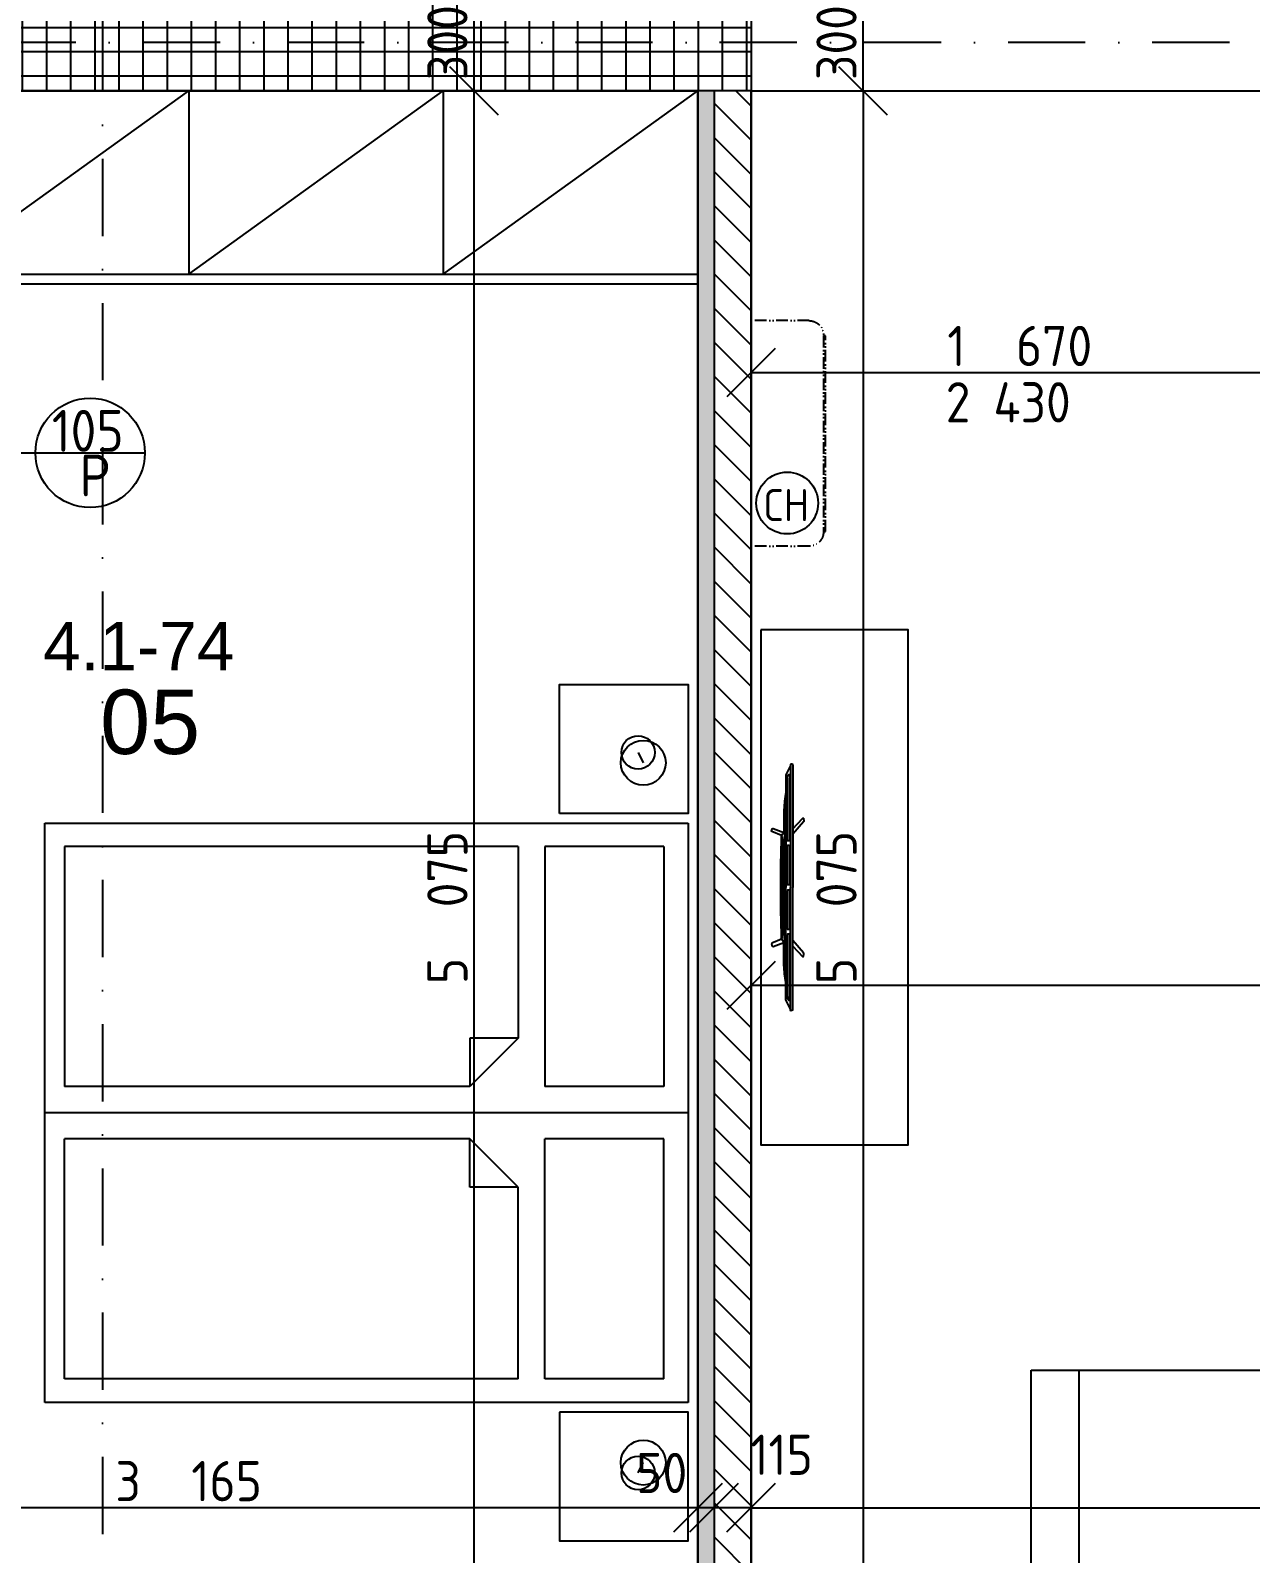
# Model space of a CAD drawing. Extents: x 4511820 to 5180432, y -1526536 to -944957.
# Drawn here: x 5031882 to 5035673, y -1080273 to -1075541 of the extents above; entities that cross this region are included whole.
import ezdxf

# ---------------------------------------------------------------- set-up
doc = ezdxf.new("R2010")
doc.units = 0
doc.header["$MEASUREMENT"] = 0
doc.linetypes.add('ACAD_ISO12W100', pattern=[22, 12, -3, 0.5, -3, 0.5, -3])
doc.linetypes.add('BODKOCIARKOVANA_3', pattern=[5.6, 3, -1.3, 0, -1.3])
doc.layers.get('0').update_dxf_attribs({"linetype": 'CONTINUOUS'})
doc.layers.get('Defpoints').update_dxf_attribs({"color": 61, "linetype": 'CONTINUOUS'})
for name, color, linetype in [('DVERE', 45, 'CONTINUOUS'), ('KÓTY', 4, 'CONTINUOUS'), ('MÚRY', 1, 'CONTINUOUS'), ('osi', 253, 'CONTINUOUS'), ('Plochy', 41, 'CONTINUOUS'), ('POPIS', 7, 'CONTINUOUS'), ('TENKÁ', 7, 'CONTINUOUS'), ('ZARIADENIE', 47, 'CONTINUOUS'), ('ZZ-chladenie', 133, 'CONTINUOUS'), ('ŠRAFY', 82, 'CONTINUOUS')]:
    doc.layers.add(name, color=color, linetype=linetype)
doc.styles.add('ARIAL', font='arial.ttf')
doc.styles.add('STYLE1', font='isocp.shx')
doc.dimstyles.new('STANDARD-50', dxfattribs={"dimtxt": 125, "dimasz": 150, "dimexe": 10, "dimexo": 200, "dimgap": 20, "dimtad": 1, "dimdsep": 46, "dimlunit": 6, "dimtxsty": 'STYLE1', "dimblk1": 'OBLIQUE', "dimblk2": 'OBLIQUE', "dimsah": 1, "dimcen": 2.5, "dimse1": 1, "dimse2": 1, "dimadec": 0, "dimazin": 0, "dimtfac": 1, "dimtmove": 1, "dimatfit": 3, "dimldrblk": 'OBLIQUE', "dimfxl": 1, "dimtolj": 1, "dimtzin": 0, "dimarcsym": 0})

# ---------------------------------------------------------------- blocks, each defined once
blk = doc.blocks.new('_OBLIQUE')
at = {"color": 0, "linetype": 'ByBlock'}
blk.add_line((-0.5, -0.5), (0.5, 0.5), dxfattribs=at)
blk = doc.blocks.new('*D13200')
at = {"layer": 'Defpoints', "color": 0}
for p in [(4981761, -1079768.2), (5040921, -1079768.2), (5040921, -1085787.9)]:
    blk.add_point(p, dxfattribs=at)
at = {"layer": 'KÓTY', "color": 0, "lineweight": -2}
blk.add_line((4981761, -1085787.9), (5040921, -1085787.9), dxfattribs=at)
at = {"layer": 'KÓTY', "color": 0, "linetype": 'ByBlock', "lineweight": -2, "xscale": 150, "yscale": 150, "zscale": 150, "rotation": 180}
blk.add_blockref('_OBLIQUE', (4981761, -1085787.9), dxfattribs=at)
at = {"layer": 'KÓTY', "color": 0, "linetype": 'ByBlock', "lineweight": -2, "xscale": 150, "yscale": 150, "zscale": 150}
blk.add_blockref('_OBLIQUE', (5040921, -1085787.9), dxfattribs=at)
at = {"layer": 'KÓTY', "color": 0, "insert": (5011341, -1085705.3), "char_height": 125, "attachment_point": 5, "style": 'STYLE1'}
blk.add_mtext('\\A1;59ﾠ160', dxfattribs=at)
blk = doc.blocks.new('Tv06_top_cad-block.com')
at = {"color": 0}
for points in [[(-161.1, -3.4), (-173.3, 26.2, 0.359324), (-175.3, 27.3, 0.097501), (-182.8, 24.2, 0.350578), (-183.5, 22.1), (-171.1, -10.4)], [(161.1, -3.4), (173.3, 26.2, -0.359324), (175.3, 27.3, -0.097501), (182.8, 24.2, -0.350578), (183.5, 22.1), (171.1, -10.4)], [(-381.9, -38.8, -0.13121), (-383.2, -32.7, -0.169032), (-383, -32.3), (-381.8, -31.1, -0.205713), (-381.3, -30.9), (-378.5, -30.9, 0.118206), (-376.2, -30.4), (-351.4, -18.4, -0.105648), (-345.8, -17), (0, -17)], [(-339.3, -21.2), (-339.3, -21.2, 0.099639), (-344.3, -22.2), (-349.2, -24.6, 0.215889), (-350.7, -26.3, 0.476075), (-349.4, -28, 0.244765)], [(-295.5, -17), (-282, -15, -0.02037), (-255.8, -12, -0.012056), (-227.2, -10.7), (-169.3, -10.7)], [(-182.5, -38.8), (-214.4, -69.1, 0.250582), (-215, -71, 0.266718), (-214.3, -71.9, 0.084688)], [(-214.3, -71.9), (-207.3, -73.1, 0.211205), (-203.3, -72.1), (-165.2, -38.8)], [(-181.8, -17), (-178.5, -14, -0.213415), (-177.3, -13.6), (0, -13.6)], [(-172.1, -13.6, -0.072098), (-159.2, -3, -0.121861), (-158.4, -2.8)], [(-170.1, -10.6, -0.053076), (-160.2, -2.9), (-158.4, -2.8)], [(-147.6, -13.6), (-147.6, -7.5, -0.414214), (-147.4, -7.3), (-146.5, -7.3, -0.414214), (-146.3, -7.5), (-146.3, -13.6)], [(-146.8, -28, 0.414214), (-145, -26.2), (-145, -23, 0.414214), (-146.8, -21.2)], [(-143.9, -13.6), (-143.9, -7.5, -0.414214), (-143.7, -7.3), (-142.7, -7.3, -0.414214), (-142.6, -7.5), (-142.6, -13.6)], [(-140.2, -13.6), (-140.2, -7.5, -0.414214), (-140, -7.3), (-139, -7.3, -0.414214), (-138.8, -7.5), (-138.8, -13.6)], [(-136.4, -13.6), (-136.4, -7.5, -0.414214), (-136.3, -7.3), (-135.3, -7.3, -0.414214), (-135.1, -7.5), (-135.1, -13.6)], [(-132.7, -13.6), (-132.7, -7.5, -0.414214), (-132.5, -7.3), (-131.6, -7.3, -0.414214), (-131.4, -7.5), (-131.4, -13.6)], [(-128.8, -28, -0.414214), (-130.6, -26.2), (-130.6, -23, -0.414214), (-128.8, -21.2)], [(-129, -13.6), (-129, -7.5, -0.414214), (-128.8, -7.3), (-127.9, -7.3, -0.414214), (-127.7, -7.5), (-127.7, -13.6)], [(-125.3, -13.6), (-125.3, -7.5, -0.414214), (-125.1, -7.3), (-124.1, -7.3, -0.414214), (-124, -7.5), (-124, -13.6)], [(-121.6, -13.6), (-121.6, -7.5, -0.414214), (-121.4, -7.3), (-120.4, -7.3, -0.414214), (-120.2, -7.5), (-120.2, -13.6)], [(-117.8, -13.6), (-117.8, -7.5, -0.414214), (-117.7, -7.3), (-116.7, -7.3, -0.414214), (-116.5, -7.5), (-116.5, -13.6)], [(-114.1, -13.6), (-114.1, -7.5, -0.414214), (-113.9, -7.3), (-113, -7.3, -0.414214), (-112.8, -7.5), (-112.8, -13.6)], [(-110.4, -13.6), (-110.4, -7.5, -0.414214), (-110.2, -7.3), (-109.3, -7.3, -0.414214), (-109.1, -7.5), (-109.1, -13.6)], [(-106.7, -13.6), (-106.7, -7.5, -0.414214), (-106.5, -7.3), (-105.5, -7.3, -0.414214), (-105.4, -7.5), (-105.4, -13.6)], [(-103, -13.6), (-103, -7.5, -0.414214), (-102.8, -7.3), (-101.8, -7.3, -0.414214), (-101.6, -7.5), (-101.6, -13.6)], [(-99.2, -13.6), (-99.2, -7.5, -0.414214), (-99.1, -7.3), (-98.1, -7.3, -0.414214), (-97.9, -7.5), (-97.9, -13.6)], [(-95.5, -13.6), (-95.5, -7.5, -0.414214), (-95.3, -7.3), (-94.4, -7.3, -0.414214), (-94.2, -7.5), (-94.2, -13.6)], [(-91.8, -13.6), (-91.8, -7.5, -0.414214), (-91.6, -7.3), (-90.7, -7.3, -0.414214), (-90.5, -7.5), (-90.5, -13.6)], [(-88.1, -13.6), (-88.1, -7.5, -0.414214), (-87.9, -7.3), (-86.9, -7.3, -0.414214), (-86.8, -7.5), (-86.8, -13.6)], [(-84.4, -13.6), (-84.4, -7.5, -0.414214), (-84.2, -7.3), (-83.2, -7.3, -0.414214), (-83, -7.5), (-83, -13.6)], [(-80.6, -13.6), (-80.6, -7.5, -0.414214), (-80.5, -7.3), (-79.5, -7.3, -0.414214), (-79.3, -7.5), (-79.3, -13.6)], [(-76.9, -13.6), (-76.9, -7.5, -0.414214), (-76.7, -7.3), (-75.8, -7.3, -0.414214), (-75.6, -7.5), (-75.6, -13.6)], [(-73.2, -13.6), (-73.2, -7.5, -0.414214), (-73, -7.3), (-72.1, -7.3, -0.414214), (-71.9, -7.5), (-71.9, -13.6)], [(-69.5, -13.6), (-69.5, -7.5, -0.414214), (-69.3, -7.3), (-68.3, -7.3, -0.414214), (-68.2, -7.5), (-68.2, -13.6)], [(-65.8, -13.6), (-65.8, -7.5, -0.414214), (-65.6, -7.3), (-64.6, -7.3, -0.414214), (-64.4, -7.5), (-64.4, -13.6)], [(-62, -13.6), (-62, -7.5, -0.414214), (-61.9, -7.3), (-60.9, -7.3, -0.414214), (-60.7, -7.5), (-60.7, -13.6)], [(-58.3, -13.6), (-58.3, -7.5, -0.414214), (-58.1, -7.3), (-57.2, -7.3, -0.414214), (-57, -7.5), (-57, -13.6)], [(-54.6, -13.6), (-54.6, -7.5, -0.414214), (-54.4, -7.3), (-53.5, -7.3, -0.414214), (-53.3, -7.5), (-53.3, -13.6)], [(-50.9, -13.6), (-50.9, -7.5, -0.414214), (-50.7, -7.3), (-49.7, -7.3, -0.414214), (-49.6, -7.5), (-49.6, -13.6)], [(-47.2, -13.6), (-47.2, -7.5, -0.414214), (-47, -7.3), (-46, -7.3, -0.414214), (-45.8, -7.5), (-45.8, -13.6)], [(-43.4, -13.6), (-43.4, -7.5, -0.414214), (-43.3, -7.3), (-42.3, -7.3, -0.414214), (-42.1, -7.5), (-42.1, -13.6)], [(-39.7, -13.6), (-39.7, -7.5, -0.414214), (-39.5, -7.3), (-38.6, -7.3, -0.414214), (-38.4, -7.5), (-38.4, -13.6)], [(-36, -13.6), (-36, -7.5, -0.414214), (-35.8, -7.3), (-34.9, -7.3, -0.414214), (-34.7, -7.5), (-34.7, -13.6)], [(-32.3, -13.6), (-32.3, -7.5, -0.414214), (-32.1, -7.3), (-31.1, -7.3, -0.414214), (-31, -7.5), (-31, -13.6)], [(-28.6, -13.6), (-28.6, -7.5, -0.414214), (-28.4, -7.3), (-27.4, -7.3, -0.414214), (-27.2, -7.5), (-27.2, -13.6)], [(-24.8, -13.6), (-24.8, -7.5, -0.414214), (-24.7, -7.3), (-23.7, -7.3, -0.414214), (-23.5, -7.5), (-23.5, -13.6)], [(-21.1, -13.6), (-21.1, -7.5, -0.414214), (-20.9, -7.3), (-20, -7.3, -0.414214), (-19.8, -7.5), (-19.8, -13.6)], [(-17.4, -13.6), (-17.4, -7.5, -0.414214), (-17.2, -7.3), (-16.3, -7.3, -0.414214), (-16.1, -7.5), (-16.1, -13.6)], [(-13.7, -13.6), (-13.7, -7.5, -0.414214), (-13.5, -7.3), (-12.5, -7.3, -0.414214), (-12.4, -7.5), (-12.4, -13.6)], [(-10, -13.6), (-10, -7.5, -0.414214), (-9.8, -7.3), (-8.8, -7.3, -0.414214), (-8.6, -7.5), (-8.6, -13.6)], [(-10, -28, 0.414214), (-8.2, -26.2), (-8.2, -23, 0.414214), (-10, -21.2)], [(-6.2, -13.6), (-6.2, -7.5, -0.414214), (-6.1, -7.3), (-5.1, -7.3, -0.414214), (-4.9, -7.5), (-4.9, -13.6)], [(-2.5, -13.6), (-2.5, -7.5, -0.414214), (-2.3, -7.3), (-1.4, -7.3, -0.414214), (-1.2, -7.5), (-1.2, -13.6)], [(181.8, -17), (178.5, -14, 0.213415), (177.3, -13.6), (0, -13.6)], [(381.9, -38.8, 0.13121), (383.2, -32.7, 0.169032), (383, -32.3), (381.8, -31.1, 0.205713), (381.3, -30.9), (378.5, -30.9, -0.118206), (376.2, -30.4), (351.4, -18.4, 0.105648), (345.8, -17), (0, -17)], [(2.5, -13.6), (2.5, -7.5, 0.414214), (2.3, -7.3), (1.4, -7.3, 0.414214), (1.2, -7.5), (1.2, -13.6)], [(6.2, -13.6), (6.2, -7.5, 0.414214), (6.1, -7.3), (5.1, -7.3, 0.414214), (4.9, -7.5), (4.9, -13.6)], [(10, -28, -0.414214), (8.2, -26.2), (8.2, -23, -0.414214), (10, -21.2)], [(10, -13.6), (10, -7.5, 0.414214), (9.8, -7.3), (8.8, -7.3, 0.414214), (8.6, -7.5), (8.6, -13.6)], [(13.7, -13.6), (13.7, -7.5, 0.414214), (13.5, -7.3), (12.5, -7.3, 0.414214), (12.4, -7.5), (12.4, -13.6)], [(17.4, -13.6), (17.4, -7.5, 0.414214), (17.2, -7.3), (16.3, -7.3, 0.414214), (16.1, -7.5), (16.1, -13.6)], [(21.1, -13.6), (21.1, -7.5, 0.414214), (20.9, -7.3), (20, -7.3, 0.414214), (19.8, -7.5), (19.8, -13.6)], [(24.8, -13.6), (24.8, -7.5, 0.414214), (24.7, -7.3), (23.7, -7.3, 0.414214), (23.5, -7.5), (23.5, -13.6)], [(28.6, -13.6), (28.6, -7.5, 0.414214), (28.4, -7.3), (27.4, -7.3, 0.414214), (27.2, -7.5), (27.2, -13.6)], [(32.3, -13.6), (32.3, -7.5, 0.414214), (32.1, -7.3), (31.1, -7.3, 0.414214), (31, -7.5), (31, -13.6)], [(36, -13.6), (36, -7.5, 0.414214), (35.8, -7.3), (34.9, -7.3, 0.414214), (34.7, -7.5), (34.7, -13.6)], [(39.7, -13.6), (39.7, -7.5, 0.414214), (39.5, -7.3), (38.6, -7.3, 0.414214), (38.4, -7.5), (38.4, -13.6)], [(43.4, -13.6), (43.4, -7.5, 0.414214), (43.3, -7.3), (42.3, -7.3, 0.414214), (42.1, -7.5), (42.1, -13.6)], [(47.2, -13.6), (47.2, -7.5, 0.414214), (47, -7.3), (46, -7.3, 0.414214), (45.8, -7.5), (45.8, -13.6)], [(50.9, -13.6), (50.9, -7.5, 0.414214), (50.7, -7.3), (49.7, -7.3, 0.414214), (49.6, -7.5), (49.6, -13.6)], [(54.6, -13.6), (54.6, -7.5, 0.414214), (54.4, -7.3), (53.5, -7.3, 0.414214), (53.3, -7.5), (53.3, -13.6)], [(58.3, -13.6), (58.3, -7.5, 0.414214), (58.1, -7.3), (57.2, -7.3, 0.414214), (57, -7.5), (57, -13.6)], [(62, -13.6), (62, -7.5, 0.414214), (61.9, -7.3), (60.9, -7.3, 0.414214), (60.7, -7.5), (60.7, -13.6)], [(65.8, -13.6), (65.8, -7.5, 0.414214), (65.6, -7.3), (64.6, -7.3, 0.414214), (64.4, -7.5), (64.4, -13.6)], [(69.5, -13.6), (69.5, -7.5, 0.414214), (69.3, -7.3), (68.3, -7.3, 0.414214), (68.2, -7.5), (68.2, -13.6)], [(73.2, -13.6), (73.2, -7.5, 0.414214), (73, -7.3), (72.1, -7.3, 0.414214), (71.9, -7.5), (71.9, -13.6)], [(76.9, -13.6), (76.9, -7.5, 0.414214), (76.7, -7.3), (75.8, -7.3, 0.414214), (75.6, -7.5), (75.6, -13.6)], [(80.6, -13.6), (80.6, -7.5, 0.414214), (80.5, -7.3), (79.5, -7.3, 0.414214), (79.3, -7.5), (79.3, -13.6)], [(84.4, -13.6), (84.4, -7.5, 0.414214), (84.2, -7.3), (83.2, -7.3, 0.414214), (83, -7.5), (83, -13.6)], [(88.1, -13.6), (88.1, -7.5, 0.414214), (87.9, -7.3), (86.9, -7.3, 0.414214), (86.8, -7.5), (86.8, -13.6)], [(91.8, -13.6), (91.8, -7.5, 0.414214), (91.6, -7.3), (90.7, -7.3, 0.414214), (90.5, -7.5), (90.5, -13.6)], [(95.5, -13.6), (95.5, -7.5, 0.414214), (95.3, -7.3), (94.4, -7.3, 0.414214), (94.2, -7.5), (94.2, -13.6)], [(99.2, -13.6), (99.2, -7.5, 0.414214), (99.1, -7.3), (98.1, -7.3, 0.414214), (97.9, -7.5), (97.9, -13.6)], [(103, -13.6), (103, -7.5, 0.414214), (102.8, -7.3), (101.8, -7.3, 0.414214), (101.6, -7.5), (101.6, -13.6)], [(106.7, -13.6), (106.7, -7.5, 0.414214), (106.5, -7.3), (105.5, -7.3, 0.414214), (105.4, -7.5), (105.4, -13.6)], [(110.4, -13.6), (110.4, -7.5, 0.414214), (110.2, -7.3), (109.3, -7.3, 0.414214), (109.1, -7.5), (109.1, -13.6)], [(114.1, -13.6), (114.1, -7.5, 0.414214), (113.9, -7.3), (113, -7.3, 0.414214), (112.8, -7.5), (112.8, -13.6)], [(117.8, -13.6), (117.8, -7.5, 0.414214), (117.7, -7.3), (116.7, -7.3, 0.414214), (116.5, -7.5), (116.5, -13.6)], [(121.6, -13.6), (121.6, -7.5, 0.414214), (121.4, -7.3), (120.4, -7.3, 0.414214), (120.2, -7.5), (120.2, -13.6)], [(125.3, -13.6), (125.3, -7.5, 0.414214), (125.1, -7.3), (124.1, -7.3, 0.414214), (124, -7.5), (124, -13.6)], [(129, -13.6), (129, -7.5, 0.414214), (128.8, -7.3), (127.9, -7.3, 0.414214), (127.7, -7.5), (127.7, -13.6)], [(128.8, -28, 0.414214), (130.6, -26.2), (130.6, -23, 0.414214), (128.8, -21.2)], [(132.7, -13.6), (132.7, -7.5, 0.414214), (132.5, -7.3), (131.6, -7.3, 0.414214), (131.4, -7.5), (131.4, -13.6)], [(136.4, -13.6), (136.4, -7.5, 0.414214), (136.3, -7.3), (135.3, -7.3, 0.414214), (135.1, -7.5), (135.1, -13.6)], [(140.2, -13.6), (140.2, -7.5, 0.414214), (140, -7.3), (139, -7.3, 0.414214), (138.8, -7.5), (138.8, -13.6)], [(143.9, -13.6), (143.9, -7.5, 0.414214), (143.7, -7.3), (142.7, -7.3, 0.414214), (142.6, -7.5), (142.6, -13.6)], [(146.8, -28, -0.414214), (145, -26.2), (145, -23, -0.414214), (146.8, -21.2)], [(147.6, -13.6), (147.6, -7.5, 0.414214), (147.4, -7.3), (146.5, -7.3, 0.414214), (146.3, -7.5), (146.3, -13.6)], [(172.1, -13.6, 0.072098), (159.2, -3, 0.121861), (158.4, -2.8)], [(170.1, -10.6, 0.053076), (160.2, -2.9), (158.4, -2.8)], [(214.3, -71.9), (207.3, -73.1, -0.211205), (203.3, -72.1), (165.2, -38.8)], [(295.5, -17), (282, -15, 0.02037), (255.8, -12, 0.012056), (227.2, -10.7), (169.3, -10.7)], [(182.5, -38.8), (214.4, -69.1, -0.250582), (215, -71, -0.266718), (214.3, -71.9, -0.084688)], [(339.3, -21.2), (339.3, -21.2, -0.099639), (344.3, -22.2), (349.2, -24.6, -0.215889), (350.7, -26.3, -0.476075), (349.4, -28, -0.244765)]]:
    blk.add_lwpolyline(points, format="xyb", dxfattribs=at)
for points in [[(-381.9, -38.8), (0, -38.8)], [(-378.5, -30.9), (0, -30.9)], [(-349.4, -28), (-146.8, -28)], [(-339.3, -21.2), (-146.8, -21.2)], [(-158.6, -6.5), (0, -6.5)], [(-128.8, -21.2), (-10, -21.2)], [(-128.8, -28), (-10, -28)], [(158.6, -6.5), (0, -6.5)], [(378.5, -30.9), (0, -30.9)], [(381.9, -38.8), (0, -38.8)], [(128.8, -21.2), (10, -21.2)], [(128.8, -28), (10, -28)], [(339.3, -21.2), (146.8, -21.2)], [(349.4, -28), (146.8, -28)]]:
    blk.add_lwpolyline(points, dxfattribs=at)
for centre, radius, start, end in [((0, -4564), 4564, 90, 91.9893), ((0, -4564), 4564, 88.0107, 90), ((-170.5, -10.1), 0.6, 200.9784, 314.0295), ((170.5, -10.1), 0.6, 225.9705, 339.0216)]:
    blk.add_arc(centre, radius, start, end, dxfattribs=at)
blk = doc.blocks.new('TV')
at = {"layer": 'ZARIADENIE', "color": 8}
blk.add_blockref('Tv06_top_cad-block.com', (4448198.7, -1316337.8), dxfattribs=at)
blk = doc.blocks.new('sedacka rok 5')
at = {"layer": 'ZARIADENIE', "color": 30, "ltscale": 0.25}
for p, q in [((4452479, -1340180.2), (4452479, -1342480.2)), ((4452479, -1340180.2), (4453379, -1340180.2)), ((4453379, -1343380.2), (4453379, -1340180.2)), ((4452479, -1340330.2), (4453229, -1340330.2)), ((4453229, -1343230.2), (4453229, -1340330.2)), ((4452479, -1341013.5), (4453229, -1341013.5)), ((4452479, -1341746.9), (4453229, -1341746.9)), ((4450879, -1342480.2), (4452479, -1342480.2)), ((4450879, -1343380.2), (4450879, -1342480.2)), ((4451029, -1343230.2), (4451029, -1342480.2)), ((4451754, -1342480.2), (4451754, -1343230.2)), ((4452479, -1342480.2), (4453229, -1342480.2)), ((4452479, -1342480.2), (4452479, -1343230.2)), ((4453229, -1343230.2), (4451029, -1343230.2)), ((4453379, -1343380.2), (4450879, -1343380.2))]:
    blk.add_line(p, q, dxfattribs=at)
blk = doc.blocks.new('DVOJPOSTEL')
at = {"layer": 'ZARIADENIE', "ltscale": 0.25}
for p, q in [((4444359, -1314665.2), (4444359, -1312665.2)), ((4444359, -1312665.2), (4446159, -1312665.2)), ((4445259, -1312665.2), (4445259, -1314665.2)), ((4446159, -1312665.2), (4446159, -1314665.2)), ((4444139.6, -1312821.2), (4444171.8, -1312805.1)), ((4446378.4, -1312821.2), (4446346.2, -1312805.1)), ((4446159, -1314665.2), (4444359, -1314665.2))]:
    blk.add_line(p, q, dxfattribs=at)
at = {"layer": 'ZARIADENIE', "color": 76, "ltscale": 0.25}
for p, q in [((4444432.3, -1312741.6), (4445177.9, -1312741.6)), ((4444432.3, -1312741.6), (4444432.3, -1313110.9)), ((4445177.9, -1312741.6), (4445177.9, -1313110.9)), ((4446085.7, -1312741.6), (4445340.1, -1312741.6)), ((4445340.1, -1312741.6), (4445340.1, -1313110.9)), ((4446085.7, -1312741.6), (4446085.7, -1313110.9)), ((4444432.3, -1313110.9), (4445177.9, -1313110.9)), ((4446085.7, -1313110.9), (4445340.1, -1313110.9)), ((4444432.3, -1313193.6), (4444432.3, -1314603.6)), ((4444432.3, -1313193.6), (4445027.9, -1313193.6)), ((4445027.9, -1313193.6), (4445177.9, -1313343.6)), ((4445027.9, -1313193.6), (4445027.9, -1313343.6)), ((4445490.1, -1313193.6), (4445340.1, -1313343.6)), ((4446085.7, -1313193.6), (4445490.1, -1313193.6)), ((4445490.1, -1313193.6), (4445490.1, -1313343.6)), ((4446085.7, -1313193.6), (4446085.7, -1314603.6)), ((4445027.9, -1313343.6), (4445177.9, -1313343.6)), ((4445177.9, -1313343.6), (4445177.9, -1314603.6)), ((4445340.1, -1313343.6), (4445340.1, -1314603.6)), ((4445490.1, -1313343.6), (4445340.1, -1313343.6)), ((4444432.3, -1314603.6), (4445177.9, -1314603.6)), ((4446085.7, -1314603.6), (4445340.1, -1314603.6))]:
    blk.add_line(p, q, dxfattribs=at)
at = {"layer": 'ZARIADENIE'}
for points in [[(4444329, -1313065.2), (4443929, -1313065.2), (4443929, -1312665.2), (4444329, -1312665.2)], [(4446189, -1313065.2), (4446589, -1313065.2), (4446589, -1312665.2), (4446189, -1312665.2)]]:
    blk.add_lwpolyline(points, close=True, dxfattribs=at)
at = {"layer": 'ZARIADENIE', "ltscale": 0.25}
for centre, radius in [((4444171.8, -1312805.1), 69.7), ((4446346.2, -1312805.1), 69.7), ((4444139.6, -1312821.2), 51.9), ((4446378.4, -1312821.2), 51.9)]:
    blk.add_circle(centre, radius, dxfattribs=at)
blk = doc.blocks.new('*D20416')
at = {"layer": 'Defpoints', "color": 0}
for p in [(5034121, -1078115.7), (5040291, -1078153.2), (5034121, -1078508)]:
    blk.add_point(p, dxfattribs=at)
at = {"layer": 'KÓTY', "color": 0, "lineweight": -2}
blk.add_line((5040291, -1078508), (5034121, -1078508), dxfattribs=at)
at = {"layer": 'KÓTY', "color": 0, "linetype": 'ByBlock', "lineweight": -2, "xscale": 150, "yscale": 150, "zscale": 150, "rotation": 180}
blk.add_blockref('_OBLIQUE', (5034121, -1078508), dxfattribs=at)
at = {"layer": 'KÓTY', "color": 0, "linetype": 'ByBlock', "lineweight": -2, "xscale": 150, "yscale": 150, "zscale": 150}
blk.add_blockref('_OBLIQUE', (5040291, -1078508), dxfattribs=at)
at = {"layer": 'KÓTY', "color": 0, "insert": (5037206, -1078425.4), "char_height": 125, "attachment_point": 5, "style": 'STYLE1'}
blk.add_mtext('\\A1;6ﾠ170', dxfattribs=at)
blk = doc.blocks.new('*D20426')
at = {"layer": 'Defpoints', "color": 0}
for p in [(5034121, -1080130.5), (5040541, -1080130.5), (5040541, -1080130.5)]:
    blk.add_point(p, dxfattribs=at)
at = {"layer": 'KÓTY', "color": 0, "lineweight": -2}
blk.add_line((5034121, -1080130.5), (5040541, -1080130.5), dxfattribs=at)
at = {"layer": 'KÓTY', "color": 0, "linetype": 'ByBlock', "lineweight": -2, "xscale": 150, "yscale": 150, "zscale": 150, "rotation": 180}
blk.add_blockref('_OBLIQUE', (5034121, -1080130.5), dxfattribs=at)
at = {"layer": 'KÓTY', "color": 0, "linetype": 'ByBlock', "lineweight": -2, "xscale": 150, "yscale": 150, "zscale": 150}
blk.add_blockref('_OBLIQUE', (5040541, -1080130.5), dxfattribs=at)
at = {"layer": 'KÓTY', "color": 0, "insert": (5037331, -1080047.9), "char_height": 125, "attachment_point": 5, "style": 'STYLE1'}
blk.add_mtext('\\A1;6ﾠ420', dxfattribs=at)
blk = doc.blocks.new('*D20457')
at = {"layer": 'Defpoints', "color": 0}
for p in [(5034121, -1075728.2), (5035791, -1075728.2), (5035791, -1076603.5)]:
    blk.add_point(p, dxfattribs=at)
at = {"layer": 'KÓTY', "color": 0, "lineweight": -2}
blk.add_line((5034121, -1076603.5), (5035791, -1076603.5), dxfattribs=at)
at = {"layer": 'KÓTY', "color": 0, "linetype": 'ByBlock', "lineweight": -2, "xscale": 150, "yscale": 150, "zscale": 150, "rotation": 180}
blk.add_blockref('_OBLIQUE', (5034121, -1076603.5), dxfattribs=at)
at = {"layer": 'KÓTY', "color": 0, "linetype": 'ByBlock', "lineweight": -2, "xscale": 150, "yscale": 150, "zscale": 150}
blk.add_blockref('_OBLIQUE', (5035791, -1076603.5), dxfattribs=at)
at = {"layer": 'KÓTY', "color": 0, "insert": (5034956, -1076520.9), "char_height": 125, "attachment_point": 5, "style": 'STYLE1'}
blk.add_mtext('\\A1;1ﾠ670', dxfattribs=at)
blk = doc.blocks.new('*D20459')
at = {"layer": 'Defpoints', "color": 0}
for p in [(5034006, -1080130.5), (5034006, -1080130.5), (5034121, -1080130.5)]:
    blk.add_point(p, dxfattribs=at)
at = {"layer": 'KÓTY', "color": 0, "lineweight": -2}
blk.add_line((5034121, -1080130.5), (5034006, -1080130.5), dxfattribs=at)
at = {"layer": 'KÓTY', "color": 0, "linetype": 'ByBlock', "lineweight": -2, "xscale": 150, "yscale": 150, "zscale": 150, "rotation": 180}
blk.add_blockref('_OBLIQUE', (5034006, -1080130.5), dxfattribs=at)
at = {"layer": 'KÓTY', "color": 0, "linetype": 'ByBlock', "lineweight": -2, "xscale": 150, "yscale": 150, "zscale": 150}
blk.add_blockref('_OBLIQUE', (5034121, -1080130.5), dxfattribs=at)
at = {"layer": 'KÓTY', "color": 0, "insert": (5034216, -1079966), "char_height": 125, "attachment_point": 5, "style": 'STYLE1'}
blk.add_mtext('\\A1;115', dxfattribs=at)
blk = doc.blocks.new('*D20460')
at = {"layer": 'Defpoints', "color": 0}
for p in [(5033956, -1080130.5), (5033956, -1080130.5), (5034006, -1080130.5)]:
    blk.add_point(p, dxfattribs=at)
at = {"layer": 'KÓTY', "color": 0, "lineweight": -2}
blk.add_line((5034006, -1080130.5), (5033956, -1080130.5), dxfattribs=at)
at = {"layer": 'KÓTY', "color": 0, "linetype": 'ByBlock', "lineweight": -2, "xscale": 150, "yscale": 150, "zscale": 150, "rotation": 180}
blk.add_blockref('_OBLIQUE', (5033956, -1080130.5), dxfattribs=at)
at = {"layer": 'KÓTY', "color": 0, "linetype": 'ByBlock', "lineweight": -2, "xscale": 150, "yscale": 150, "zscale": 150}
blk.add_blockref('_OBLIQUE', (5034006, -1080130.5), dxfattribs=at)
at = {"layer": 'KÓTY', "color": 0, "insert": (5033843.5, -1080022.5), "char_height": 125, "attachment_point": 5, "style": 'STYLE1'}
blk.add_mtext('\\A1;50', dxfattribs=at)
blk = doc.blocks.new('*D20461')
at = {"layer": 'Defpoints', "color": 0}
for p in [(5030791, -1080130.5), (5030791, -1080130.5), (5033956, -1080130.5)]:
    blk.add_point(p, dxfattribs=at)
at = {"layer": 'KÓTY', "color": 0, "lineweight": -2}
blk.add_line((5033956, -1080130.5), (5030791, -1080130.5), dxfattribs=at)
at = {"layer": 'KÓTY', "color": 0, "linetype": 'ByBlock', "lineweight": -2, "xscale": 150, "yscale": 150, "zscale": 150, "rotation": 180}
blk.add_blockref('_OBLIQUE', (5030791, -1080130.5), dxfattribs=at)
at = {"layer": 'KÓTY', "color": 0, "linetype": 'ByBlock', "lineweight": -2, "xscale": 150, "yscale": 150, "zscale": 150}
blk.add_blockref('_OBLIQUE', (5033956, -1080130.5), dxfattribs=at)
at = {"layer": 'KÓTY', "color": 0, "insert": (5032373.5, -1080047.9), "char_height": 125, "attachment_point": 5, "style": 'STYLE1'}
blk.add_mtext('\\A1;3ﾠ165', dxfattribs=at)
blk = doc.blocks.new('*D20490')
at = {"layer": 'Defpoints', "color": 0}
for p in [(5034208, -1075728.2), (5034208, -1080803.2), (5034469, -1080803.2)]:
    blk.add_point(p, dxfattribs=at)
at = {"layer": 'KÓTY', "color": 0, "lineweight": -2}
blk.add_line((5034469, -1075728.2), (5034469, -1080803.2), dxfattribs=at)
at = {"layer": 'KÓTY', "color": 0, "linetype": 'ByBlock', "lineweight": -2, "xscale": 150, "yscale": 150, "zscale": 150}
for p, rotation in [((5034469, -1075728.2), 90), ((5034469, -1080803.2), 270)]:
    blk.add_blockref('_OBLIQUE', p, dxfattribs=dict(at, rotation=rotation))
at = {"layer": 'KÓTY', "color": 0, "insert": (5034386.5, -1078265.7), "char_height": 125, "attachment_point": 5, "rotation": 90, "style": 'STYLE1'}
blk.add_mtext('\\A1;5ﾠ075', dxfattribs=at)
blk = doc.blocks.new('*D20491')
at = {"layer": 'Defpoints', "color": 0}
for p in [(5034469, -1075428.2), (5034469, -1075428.2), (5034469, -1075728.2)]:
    blk.add_point(p, dxfattribs=at)
at = {"layer": 'KÓTY', "color": 0, "lineweight": -2}
blk.add_line((5034469, -1075728.2), (5034469, -1075428.2), dxfattribs=at)
at = {"layer": 'KÓTY', "color": 0, "linetype": 'ByBlock', "lineweight": -2, "xscale": 150, "yscale": 150, "zscale": 150}
for p, rotation in [((5034469, -1075428.2), 90), ((5034469, -1075728.2), 270)]:
    blk.add_blockref('_OBLIQUE', p, dxfattribs=dict(at, rotation=rotation))
at = {"layer": 'KÓTY', "color": 0, "insert": (5034386.5, -1075578.2), "char_height": 125, "attachment_point": 5, "rotation": 90, "style": 'STYLE1'}
blk.add_mtext('\\A1;300', dxfattribs=at)
blk = doc.blocks.new('*D20512')
at = {"layer": 'Defpoints', "color": 0}
for p in [(5033260, -1075428.2), (5033260, -1075728.2), (5033260, -1075728.2)]:
    blk.add_point(p, dxfattribs=at)
at = {"layer": 'KÓTY', "color": 0, "lineweight": -2}
blk.add_line((5033260, -1075428.2), (5033260, -1075728.2), dxfattribs=at)
at = {"layer": 'KÓTY', "color": 0, "linetype": 'ByBlock', "lineweight": -2, "xscale": 150, "yscale": 150, "zscale": 150}
for p, rotation in [((5033260, -1075428.2), 90), ((5033260, -1075728.2), 270)]:
    blk.add_blockref('_OBLIQUE', p, dxfattribs=dict(at, rotation=rotation))
at = {"layer": 'KÓTY', "color": 0, "insert": (5033177.5, -1075578.2), "char_height": 125, "attachment_point": 5, "rotation": 90, "style": 'STYLE1'}
blk.add_mtext('\\A1;300', dxfattribs=at)
blk = doc.blocks.new('*D20513')
at = {"layer": 'Defpoints', "color": 0}
for p in [(5032373.5, -1075728.2), (5032358.5, -1080803.2), (5033260, -1080803.2)]:
    blk.add_point(p, dxfattribs=at)
at = {"layer": 'KÓTY', "color": 0, "lineweight": -2}
blk.add_line((5033260, -1075728.2), (5033260, -1080803.2), dxfattribs=at)
at = {"layer": 'KÓTY', "color": 0, "linetype": 'ByBlock', "lineweight": -2, "xscale": 150, "yscale": 150, "zscale": 150}
for p, rotation in [((5033260, -1075728.2), 90), ((5033260, -1080803.2), 270)]:
    blk.add_blockref('_OBLIQUE', p, dxfattribs=dict(at, rotation=rotation))
at = {"layer": 'KÓTY', "color": 0, "insert": (5033177.5, -1078265.7), "char_height": 125, "attachment_point": 5, "rotation": 90, "style": 'STYLE1'}
blk.add_mtext('\\A1;5ﾠ075', dxfattribs=at)
blk = doc.blocks.new('chlad2')
at = {"layer": 'ZZ-chladenie', "linetype": 'ACAD_ISO12W100', "ltscale": 3}
for p, q in [((5102412.5, -1105747.3), (5102592.5, -1105747.3)), ((5102412.5, -1106448.4), (5102592.5, -1106448.4))]:
    blk.add_line(p, q, dxfattribs=at)
blk.add_lwpolyline([(5102367.5, -1106402), (5102360.8, -1106402), (5102360.8, -1105794.8), (5102367.5, -1105794.8)], close=True, dxfattribs=at)
for centre, start, end in [((5102412.5, -1105792.3), 90, 180), ((5102412.5, -1106403.4), 180, 270)]:
    blk.add_arc(centre, 45, start, end, dxfattribs=at)

msp = doc.modelspace()

# ---------------------------------------------------------------- hatches: boundary and pattern name
at = {"layer": 'ŠRAFY', "ltscale": 0.25}
h = msp.add_hatch(dxfattribs=at)
h.set_pattern_fill('ANSI37', color=256, scale=600, angle=45)
h.set_pattern_definition([(90, (-3429042.49, 739093.5), (-75, 1e-14), []), (180, (-3429042.49, 739093.5), (-1e-14, -75), [])])
h.paths.add_polyline_path([(5033956, -1075728.172), (5034006, -1075728.172), (5034121, -1075728.172), (5034121, -1075428.172), (5033521, -1075428.172), (5033406, -1075428.172), (5031906, -1075428.172), (5031791, -1075428.172), (5031766, -1075428.172), (5029361, -1075428.172), (5029336, -1075428.172), (5029221, -1075428.172), (5027621, -1075428.172), (5027621, -1074283.172), (5027621, -1074178.172), (5027321, -1074178.172), (5027321, -1074283.172), (5027321, -1074398.172), (5027321, -1074423.172), (5027321, -1076313.172), (5027321, -1076428.172), (5027621, -1076428.172), (5027621, -1075728.172), (5030376, -1075728.172), (5030396, -1075728.172), (5030676, -1075728.172), (5030791, -1075728.172)])
h.paths.add_polyline_path([(5027327.201, -1074463.5), (5027614.799, -1074463.5), (5027614.799, -1074713.5), (5027327.201, -1074713.5)], flags=24)
h.paths.add_polyline_path([(5033052.5, -1075721.971), (5033052.5, -1075434.373), (5033302.5, -1075434.373), (5033302.5, -1075721.971)], flags=24)
at = {"layer": 'ŠRAFY'}
h = msp.add_hatch(dxfattribs=at)
h.set_pattern_fill('DOTS', color=256, scale=250, angle=90)
h.set_pattern_definition([(90, (-71441.844, -23850), (-15.625, 7.8125), [0, -15.625])])
h.paths.add_polyline_path([(5033956, -1075728.172), (5033956, -1080803.172), (5034006, -1080803.172), (5034006, -1075728.172)])
at = {"layer": 'ŠRAFY', "ltscale": 0.25}
h = msp.add_hatch(dxfattribs=at)
h.set_pattern_fill('ANSI31', color=256, scale=600, angle=90, style=0)
h.set_pattern_definition([(135, (-3027222.4, 552769.84), (-53.0330086, -53.0330086), [])])
h.paths.add_polyline_path([(5034006, -1075728.172), (5034006, -1080803.172), (5034121, -1080803.172), (5034121, -1075728.172)])

# ---------------------------------------------------------------- linework, layer by layer
at = {"layer": 'DVERE', "ltscale": 0.25}
for p, q in [((5030494.5, -1076853.172), (5031897.156, -1076853.172)), ((5031897.156, -1076853.172), (5032237.156, -1076853.172))]:
    msp.add_line(p, q, dxfattribs=at)
msp.add_circle((5032067.156, -1076853.172), 170, dxfattribs=at)
at = {"layer": 'MÚRY'}
for p, q in [((5034121, -1075428.172), (5034121, -1080803.172)), ((5030791, -1075728.172), (5033956, -1075728.172)), ((5033956, -1075728.172), (5033956, -1080803.172))]:
    msp.add_line(p, q, dxfattribs=at)
at = {"layer": 'osi', "linetype": 'BODKOCIARKOVANA_3', "ltscale": 80}
for p, q in [((5032106, -1047260.98), (5032106, -1084778.172)), ((5041881, -1075578.172), (4978211, -1075578.172))]:
    msp.add_line(p, q, dxfattribs=at)
at = {"layer": 'Plochy'}
for points in [[(5034121, -1075728.172), (5035791, -1075728.172), (5035791, -1071893.172), (5035791, -1071868.172), (5030171, -1071868.172), (5030171, -1073428.172), (5033521, -1073428.172), (5033521, -1075428.172), (5034121, -1075428.172), (5034121, -1075728.172)], [(5033956, -1075728.172), (5030791, -1075728.172), (5030791, -1080803.172), (5033956, -1080803.172)], [(5034121, -1075728.172), (5040191, -1075728.172), (5040191, -1076078.172), (5040541, -1076078.172), (5040541, -1077603.172), (5040291, -1077603.172), (5040291, -1078153.172), (5040541, -1078153.172), (5040541, -1080803.172), (5034121, -1080803.172)]]:
    msp.add_lwpolyline(points, close=True, dxfattribs=at)
at = {"layer": 'TENKÁ'}
for p, q in [((5034121, -1075728.172), (5033956, -1075728.172)), ((5034006, -1075728.172), (5034006, -1080803.172))]:
    msp.add_line(p, q, dxfattribs=at)
at = {"layer": 'TENKÁ', "linetype": 'ACAD_ISO12W100', "ltscale": 10}
msp.add_line((5034121, -1075728.172), (5035791, -1075728.172), dxfattribs=at)
at = {"layer": 'ZARIADENIE'}
for p, q in [((5031582.25, -1076298.172), (5032373.5, -1075728.172)), ((5032373.5, -1075728.172), (5032373.5, -1076298.172)), ((5032373.5, -1076298.172), (5033164.75, -1075728.172)), ((5033164.75, -1075728.172), (5033164.75, -1076298.172)), ((5033164.75, -1076298.172), (5033956, -1075728.172)), ((5030791, -1076298.172), (5033956, -1076298.172)), ((5030791, -1076328.172), (5033956, -1076328.172))]:
    msp.add_line(p, q, dxfattribs=at)
at = {"layer": 'ZARIADENIE', "color": 45, "ltscale": 0.25}
msp.add_lwpolyline([(5034151, -1077403.172), (5034151, -1079003.172), (5034608.767, -1079003.172), (5034608.767, -1077403.172)], close=True, dxfattribs=at)
at = {"layer": 'ZZ-chladenie'}
msp.add_circle((5034233.276, -1077009.039), 96, dxfattribs=at)

# ---------------------------------------------------------------- block references
at = {"layer": 'Plochy', "color": 2, "rotation": 90}
msp.add_blockref('TV', (3717874.341, -5526401.89), dxfattribs=at)
at = {"layer": 'ZARIADENIE'}
msp.add_blockref('sedacka rok 5', (584112, 262777.02), dxfattribs=at)
at = {"layer": 'ZARIADENIE', "color": 2, "rotation": 270}
msp.add_blockref('DVOJPOSTEL', (6346591.191, 3366355.828), dxfattribs=at)
at = {"layer": 'ZZ-chladenie', "xscale": -1, "rotation": 359.9999999999999}
msp.add_blockref('chlad2', (10136713.5, 29305.013), dxfattribs=at)

# ---------------------------------------------------------------- texts
at = {"layer": 'DVERE', "style": 'STYLE1'}
for s, p in [('105', (5031948.126, -1076849.672)), ('P', (5032035.126, -1076988.309))]:
    msp.add_text(s, height=130, dxfattribs=at).set_placement(p)
at = {"layer": 'KÓTY', "insert": (5034920.178, -1076695.938), "char_height": 125, "attachment_point": 5, "style": 'STYLE1'}
msp.add_mtext('\\A1;2 430', dxfattribs=at)
at = {"layer": 'POPIS', "lineweight": 40, "ltscale": 0.25, "style": 'ARIAL'}
for s, height, p in [('4.1-74', 150, (5031921.269, -1077528.251)), ('05', 200, (5032098.311, -1077788.751))]:
    msp.add_text(s, height=height, dxfattribs=at).set_placement(p)
at = {"layer": 'ZZ-chladenie', "style": 'STYLE1'}
msp.add_text('CH', height=100, dxfattribs=at).set_placement((5034158.649, -1077065.239))

# ---------------------------------------------------------------- dimensions: what is measured, and where the dimension line sits
at = {"layer": 'KÓTY'}
for base, p1, p2, picture, middle in [((5033260, -1075728.172), (5033260, -1075428.172), (5033260, -1075728.172), '*D20512', (5033177.5, -1075578.172)), ((5034469, -1075428.172), (5034469, -1075728.172), (5034469, -1075428.172), '*D20491', (5034386.5, -1075578.172)), ((5033260, -1080803.172), (5032373.5, -1075728.172), (5032358.5, -1080803.172), '*D20513', (5033177.457, -1078265.672)), ((5034469, -1080803.172), (5034208, -1075728.172), (5034208, -1080803.172), '*D20490', (5034386.457, -1078265.672))]:
    dim = msp.add_linear_dim(base=base, p1=p1, p2=p2, angle=90, dimstyle='STANDARD-50', dxfattribs=at)
    dim.commit()
    dim.dimension.update_dxf_attribs({"geometry": picture, "text_midpoint": middle})
for base, p1, p2, picture, middle in [((5035791, -1076603.48), (5034121, -1075728.172), (5035791, -1075728.172), '*D20457', (5034956, -1076520.938)), ((5034121, -1078507.98), (5040291, -1078153.172), (5034121, -1078115.672), '*D20416', (5037206, -1078425.438)), ((5040921, -1085787.863), (4981761, -1079768.172), (5040921, -1079768.172), '*D13200', (5011341, -1085705.321)), ((5030791, -1080130.48), (5033956, -1080130.48), (5030791, -1080130.48), '*D20461', (5032373.5, -1080047.938)), ((5040541, -1080130.48), (5034121, -1080130.48), (5040541, -1080130.48), '*D20426', (5037331, -1080047.938))]:
    dim = msp.add_linear_dim(base=base, p1=p1, p2=p2, dimstyle='STANDARD-50', dxfattribs=at)
    dim.commit()
    dim.dimension.update_dxf_attribs({"geometry": picture, "text_midpoint": middle})
for base, p1, p2, picture, middle in [((5034006, -1080130.48), (5034121, -1080130.48), (5034006, -1080130.48), '*D20459', (5034216, -1080048.5)), ((5033956, -1080130.48), (5034006, -1080130.48), (5033956, -1080130.48), '*D20460', (5033843.5, -1080105))]:
    dim = msp.add_linear_dim(base=base, p1=p1, p2=p2, dimstyle='STANDARD-50', dxfattribs=at)
    dim.commit()
    dim.dimension.update_dxf_attribs({"geometry": picture, "text_midpoint": middle, "dimtype": 160})

doc.saveas('drawing.dxf')
